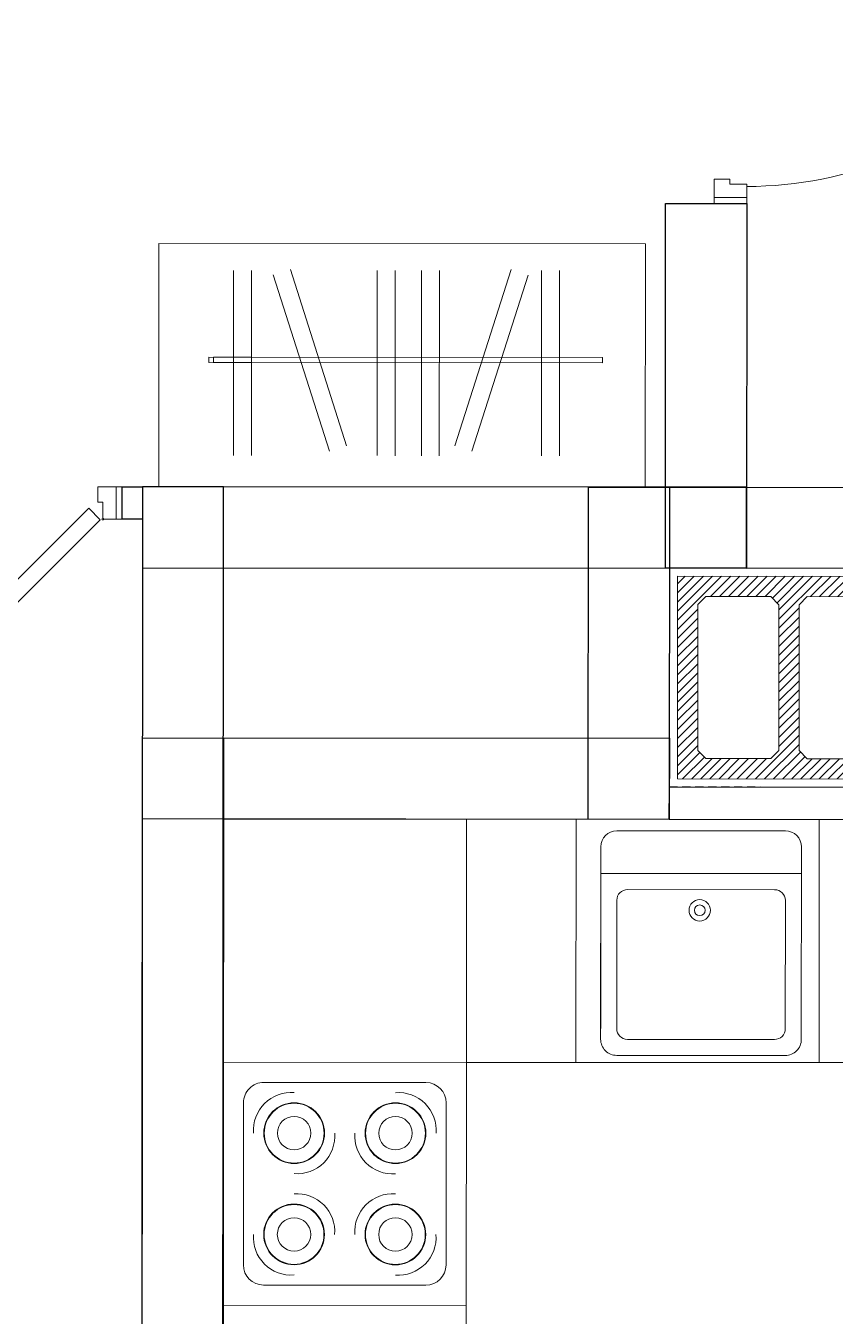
# Model space of a CAD drawing. Header units: millimetres. Extents: x 0 to 145404, y 0 to 194550.
# Drawn here: x 54132 to 56129, y 170467 to 173651 of the extents above; entities that cross this region are included whole.
import ezdxf

# ---------------------------------------------------------------- set-up
doc = ezdxf.new("R2010")
doc.units = ezdxf.units.MM
doc.linetypes.add('200_ШТРИХ', pattern=[320, 200, -120])
for name, color, linetype, lineweight in [('АР - Вентблок', 36, 'Continuous', 9), ('АР - Двери', 126, 'Continuous', 9), ('АР - Монолит', 56, 'Continuous', 30), ('АР - Оборуд', 252, 'Continuous', 0), ('АР - Перегородки 80', 32, 'Continuous', 30)]:
    doc.layers.add(name, color=color, linetype=linetype, lineweight=lineweight)
doc.layers.add('АР - мебель', color=7, linetype='Continuous', lineweight=9, true_color=0x787878)

# ---------------------------------------------------------------- blocks, each defined once
blk = doc.blocks.new('*U84')
at = {"ltscale": 100}
for p, q in [((15, 37.5), (15, -42.5)), ((46, 37.5), (15, 37.5)), ((48, -4.5), (48, 35.5)), ((852, -4.5), (852, 37.5)), ((852, 37.5), (885, 37.5)), ((885, 37.5), (885, -42.5)), ((60, -4.5), (48, -4.5)), ((60, -42.5), (60, -4.5)), ((840, -42.5), (840, -4.5)), ((840, -4.5), (852, -4.5)), ((15, -42.5), (60, -42.5)), ((885, -42.5), (840, -42.5))]:
    blk.add_line(p, q, dxfattribs=at)
for points in [[(54.4, 38.9), (82.7, 10.6), (648, 575.9), (619.7, 604.2)], [(15, -42.5), (0, -42.5), (0, 37.5), (15, 37.5)], [(885, -42.5), (900, -42.5), (900, 37.5), (885, 37.5)]]:
    blk.add_lwpolyline(points, close=True, dxfattribs=at)
blk.add_circle((48, 37.5), 2, dxfattribs=at)
blk.add_arc((56.7, 37.5), 800, 0, 44.865, dxfattribs=at)
blk = doc.blocks.new('*U93')
at = {"ltscale": 100}
for p, q in [((-1035, 37.5), (-1035, -42.5)), ((-1002, 37.5), (-1035, 37.5)), ((-1002, -4.5), (-1002, 37.5)), ((-48, -4.5), (-48, 35.5)), ((-46, 37.5), (-15, 37.5)), ((-15, 37.5), (-15, -42.5)), ((-990, -4.5), (-1002, -4.5)), ((-990, -42.5), (-990, -4.5)), ((-60, -42.5), (-60, -4.5)), ((-60, -4.5), (-48, -4.5)), ((-1035, -42.5), (-990, -42.5)), ((-15, -42.5), (-60, -42.5))]:
    blk.add_line(p, q, dxfattribs=at)
for points in [[(-54.4, 38.9), (-82.7, 10.6), (-754, 682), (-725.8, 710.3)], [(-1035, -42.5), (-1050, -42.5), (-1050, 37.5), (-1035, 37.5)], [(-15, -42.5), (0, -42.5), (0, 37.5), (-15, 37.5)]]:
    blk.add_lwpolyline(points, close=True, dxfattribs=at)
blk.add_circle((-48, 37.5), 2, dxfattribs=at)
blk.add_arc((-57.9, 37.5), 950, 135.135, 180, dxfattribs=at)
blk = doc.blocks.new('Ш03 600х1200')
for p, q in [((0, 600), (-1200, 600)), ((-1200, 0), (-1200, 600)), ((0, 0), (0, 600)), ((-988.5, 66), (-988.5, 522.9)), ((-944.2, 66), (-944.2, 522.9)), ((-911.1, 76.8), (-772.2, 512)), ((-692.1, 66), (-692.1, 522.9)), ((-647.8, 66), (-647.8, 522.9)), ((-583, 66), (-583, 522.9)), ((-538.7, 66), (-538.7, 522.9)), ((-282.2, 76.8), (-421.1, 512)), ((-228.6, 66), (-228.6, 522.9)), ((-184.3, 66), (-184.3, 522.9)), ((-868.9, 63.3), (-730, 498.6)), ((-324.4, 63.3), (-463.3, 498.6)), ((-123, 293.3), (-1094.4, 293.3)), ((-1094.4, 293.3), (-1094.4, 280.4)), ((-134.5, 293.3), (-228.9, 293.3)), ((-228.9, 293.3), (-228.9, 280.4)), ((-134.5, 280.4), (-134.5, 293.3)), ((-123, 280.4), (-123, 293.3)), ((-1094.4, 280.4), (-123, 280.4)), ((-228.9, 280.4), (-134.5, 280.4)), ((0, 0), (-1200, 0))]:
    blk.add_line(p, q)
blk = doc.blocks.new('Квартира 3К 10700 тип 1 перекидная')
at = {"layer": 'АР - Монолит'}
for points in [[(200, 900), (0, 900), (0, 0), (200, 0)], [(1490, 200), (1490, 0), (0, 0), (0, 200)], [(1490, -5950), (1290, -5950), (1290, 200), (1490, 200)]]:
    blk.add_lwpolyline(points, close=True, dxfattribs=at)
at = {"layer": 'АР - Монолит', "elevation": 0}
blk.add_lwpolyline([(1490, 200), (1490, 0), (0, 0), (0, 200)], close=True, dxfattribs=at)
at = {"layer": 'АР - Перегородки 80'}
blk.add_lwpolyline([(1540, 120), (1540, 200), (1490, 200), (1490, 120)], close=True, dxfattribs=at)
at = {"layer": 'АР - Двери', "rotation": 90.00000000000001}
blk.add_blockref('*U93', (37.5, 1950, 0), dxfattribs=at)
at = {"layer": 'АР - Двери', "xscale": -1, "rotation": 180}
blk.add_blockref('*U84', (1540, 157.5), dxfattribs=at)
at = {"layer": 'АР - мебель', "xscale": -1, "rotation": 180}
blk.add_blockref('Ш03 600х1200', (1450, 800, 0), dxfattribs=at)
blk = doc.blocks.new('k_22')
at = {"ltscale": 600}
for p, q in [((0, 600), (0, 0)), ((600, 600), (0, 600)), ((600, 0), (600, 600)), ((500, 550), (100, 550)), ((50, 500), (50, 100)), ((550, 100), (550, 500)), ((100, 50), (500, 50)), ((0, 0), (600, 0))]:
    blk.add_line(p, q, dxfattribs=at)
for centre in [(175, 425), (425, 425), (175, 175), (425, 175)]:
    blk.add_circle(centre, 75, dxfattribs=at)
for centre, radius, start, end in [((100, 500), 50, 90, 180), ((500, 500), 50, 0, 90), ((167.7, 432.3), 93, 85.4974, 184.5026), ((432.3, 432.3), 93, 355.4974, 94.5026), ((175, 425), 73.8, 0, 180), ((425, 425), 73.8, 0, 180), ((175, 425), 41.3, 0, 180), ((425, 425), 41.3, 0, 180), ((175, 425), 73.8, 180, 0), ((175, 425), 41.3, 180, 0), ((182.3, 417.7), 93, 265.4974, 4.5026), ((417.7, 417.7), 93, 175.4974, 274.5026), ((425, 425), 73.8, 180, 0), ((425, 425), 41.3, 180, 0), ((182.3, 182.3), 93, 355.4974, 94.5026), ((417.7, 182.3), 93, 85.4974, 184.5026), ((175, 175), 73.8, 0, 180), ((425, 175), 73.8, 0, 180), ((175, 175), 41.3, 0, 180), ((425, 175), 41.3, 0, 180), ((167.7, 167.7), 93, 175.4974, 274.5026), ((175, 175), 73.8, 180, 0), ((175, 175), 41.3, 180, 0), ((425, 175), 73.8, 180, 0), ((425, 175), 41.3, 180, 0), ((432.3, 167.7), 93, 265.4974, 4.5026), ((100, 100), 50, 180, 270), ((500, 100), 50, 270, 0)]:
    blk.add_arc(centre, radius, start, end, dxfattribs=at)
blk = doc.blocks.new('М15 600х600')
for p, q in [((-600, 600), (-600, 0)), ((-600, 600), (0, 600)), ((0, 600), (0, 0)), ((-516.4, 571.8), (-100.6, 571.8)), ((-556, 57), (-556, 532.2)), ((-61, 532.2), (-61, 57)), ((-556, 466.2), (-61, 466.2)), ((-490, 426.6), (-127, 426.6)), ((-516.4, 83.4), (-516.4, 400.2)), ((-100.6, 83.4), (-100.6, 400.2)), ((-61, 400.2), (-61, 83.4)), ((-127, 57), (-490, 57)), ((-600, 0), (0, 0)), ((-100.6, 17.4), (-516.4, 17.4))]:
    blk.add_line(p, q)
for centre, major_axis, start_param, end_param in [((-516.4, 532.2), (-28, 28), -0.785398, 0.785398), ((-100.6, 532.2), (28, 28), 5.497787, 7.068583), ((-490, 400.2), (-18.7, 18.7), -0.785398, 0.785398), ((-127, 400.2), (18.7, 18.7), 5.497787, 7.068583), ((-305.2, 375.6), (18.7, 18.7), 5.497787, 11.780972), ((-305.2, 375.6), (9.33, 9.33), 5.497787, 11.780972), ((-490, 83.4), (18.7, 18.7), 2.356194, 3.926991), ((-127, 83.4), (-18.7, 18.7), 2.356194, 3.926991), ((-516.4, 57), (28, 28), 2.356194, 3.926991), ((-100.6, 57), (-28, 28), 2.356194, 3.926991)]:
    blk.add_ellipse(centre, major_axis=major_axis, ratio=1, start_param=start_param, end_param=end_param)
blk = doc.blocks.new('Вентблок 930 х 500')
at = {"layer": 'АР - Вентблок', "lineweight": 5}
h = blk.add_hatch(dxfattribs=at)
h.set_pattern_fill('ANSI31', color=256, scale=5)
h.set_pattern_definition([(45, (-3927587.913, -709139.574), (-11.22532015, 11.22532015), [])])
h.paths.add_polyline_path([(-20, 950), (-520, 950), (-520, 20), (-20, 20)])
h.paths.add_polyline_path([(-450, 700), (-470, 720), (-470, 880), (-450, 900), (-90, 900), (-70, 880), (-70, 720), (-90, 700)], flags=16)
h.paths.add_polyline_path([(-90, 650), (-70, 630), (-70, 90), (-90, 70), (-450, 70), (-470, 90), (-470, 630), (-450, 650)], flags=16)
at = {"layer": 'АР - Вентблок', "linetype": '200_ШТРИХ', "lineweight": 5, "ltscale": 0.1}
blk.add_lwpolyline([(-540, 0), (-540, 970), (0, 970), (0, 0)], close=True, dxfattribs=at)
at = {"layer": 'АР - Вентблок', "linetype": 'ByBlock'}
for points in [[(-520, 20), (-520, 950), (-20, 950), (-20, 20)], [(-470, 720), (-470, 880), (-450, 900), (-90, 900), (-70, 880), (-70, 720), (-90, 700), (-450, 700)], [(-470, 90), (-470, 630), (-450, 650), (-90, 650), (-70, 630), (-70, 90), (-90, 70), (-450, 70)]]:
    blk.add_lwpolyline(points, close=True, dxfattribs=at)
blk = doc.blocks.new('Квартира 1К 6300 тип 38-1')
at = {"layer": 'АР - Монолит'}
for points in [[(5400, 0), (3280, 0), (3280, -200), (5400, -200)], [(5400, 0), (5200, 0), (5200, -820), (5400, -820)], [(6500, -620), (5200, -620), (5200, -820), (6500, -820)], [(6500, -620), (6300, -620), (6300, -6150), (6500, -6150)]]:
    blk.add_lwpolyline(points, close=True, dxfattribs=at)
at = {"layer": 'АР - Оборуд'}
for points in [[(4830, -820), (4630, -820), (4630, -1420), (4830, -1420)], [(5700, -820), (5430, -820), (5430, -1420), (5700, -1420)], [(6300, -820), (5700, -820), (5700, -1420), (6300, -1420)], [(6300, -2020), (5700, -2020), (5700, -2620), (6300, -2620)]]:
    blk.add_lwpolyline(points, close=True, dxfattribs=at)
at = {"layer": 'АР - Перегородки 80'}
blk.add_lwpolyline([(5200, -820), (5200, -740), (3950, -740), (3950, -820)], close=True, dxfattribs=at)
at = {"rotation": 270}
blk.add_blockref('Вентблок 930 х 500', (4230, -740), dxfattribs=at)
at = {"layer": 'АР - Оборуд'}
blk.add_blockref('М15 600х600', (5430, -1420), dxfattribs=at)
at = {"layer": 'АР - Оборуд', "rotation": 180}
blk.add_blockref('k_22', (6300, -1420), dxfattribs=at)
blk = doc.blocks.new('H_Section_2')
at = {"rotation": 56.96711930257281}
for name, p in [('Квартира 3К 10700 тип 1 перекидная', (4441.6, -8541.9, 0)), ('Квартира 1К 6300 тип 38-1', (1542.8, -12633.1, 0))]:
    blk.add_blockref(name, p, dxfattribs=at)

msp = doc.modelspace()

# ---------------------------------------------------------------- block references
at = {"xscale": -1, "rotation": 56.92792192093123}
msp.add_blockref('H_Section_2', (51175.5, 180696.1), dxfattribs=at)

doc.saveas('drawing.dxf')
